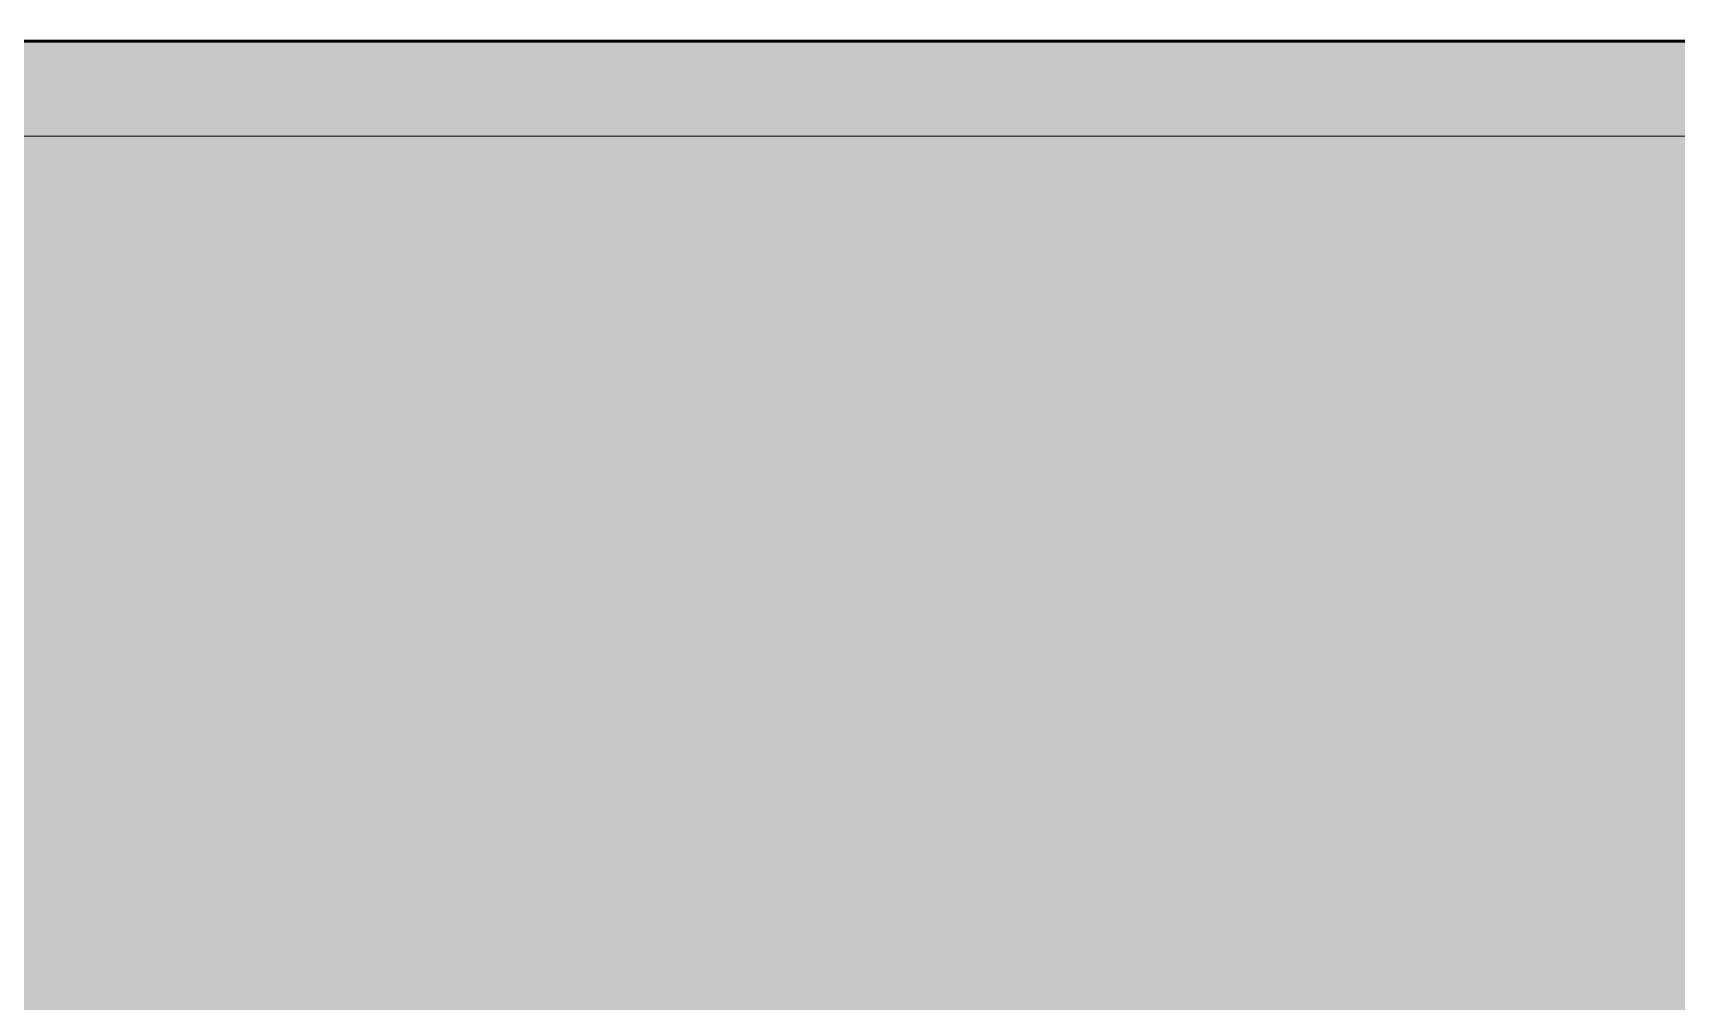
# Model space of a CAD drawing. Header units: millimetres. Extents: x 1135 to 1350, y 205 to 283.
# Drawn here: x 1158.92 to 1162.376, y 208.281 to 210.317 of the extents above; entities that cross this region are included whole.
import ezdxf

# ---------------------------------------------------------------- set-up
doc = ezdxf.new("R2010")
doc.units = ezdxf.units.MM
doc.header["$LTSCALE"] = 10
for name, color, linetype, lineweight in [('CINZA', 252, 'Continuous', 13), ('PAREDES 2', 50, 'Continuous', 50), ('PN-01', 90, 'Continuous', 13)]:
    doc.layers.add(name, color=color, linetype=linetype, lineweight=lineweight)

msp = doc.modelspace()

# ---------------------------------------------------------------- hatches: boundary and pattern name
at = {"layer": 'CINZA'}
h = msp.add_hatch(dxfattribs=at)
h.set_pattern_fill('SOLO2', color=256, style=0)
h.set_pattern_definition([(45, (0, 0.1), (0.2, 0.6), [0.56568542, -0.56568542]), (45, (0.1, 0), (0.2, 0.6), [0.56568542, -0.56568542]), (315, (0.2, 0), (0.6, 0.2), [0.2828427, -0.2828427]), (315, (0.3, 0.1), (0.6, 0.2), [0.2828427, -0.2828427]), (315, (0.4, 0.2), (0.6, 0.2), [0.2828427, -0.2828427]), (315, (0.5, 0.3), (0.6, 0.2), [0.2828427, -0.2828427])])
h.paths.add_polyline_path([(1136.168, 220.7), (1136.168, 218.2034), (1143.19, 218.2034), (1143.19, 206.8702), (1150.9934, 206.8702), (1150.9934, 208.3567), (1150.5535, 208.3567), (1150.5535, 209.9795), (1150.9934, 209.9795), (1150.9934, 210.3), (1145.8684, 210.3), (1145.8684, 213.6), (1145.8684, 216.9), (1145.8684, 220.2), (1150.8684, 220.2), (1150.8684, 220.7)])
h.paths.add_polyline_path([(1145.6697, 209.9803), (1146.5495, 209.9803), (1146.5495, 208.3575), (1145.6697, 208.3575)], flags=16)
h.paths.add_polyline_path([(1156.9934, 206.8702), (1156.9934, 208.3567), (1156.5535, 208.3567), (1156.5535, 209.9795), (1156.9934, 209.9795), (1156.9934, 210.1), (1150.9934, 210.1), (1150.9934, 209.9795), (1151.4333, 209.9795), (1151.4333, 208.3567), (1150.9934, 208.3567), (1150.9934, 206.8702)])
h.paths.add_polyline_path([(1162.9934, 206.8702), (1162.9934, 208.3567), (1162.5535, 208.3567), (1162.5535, 209.9795), (1162.9934, 209.9795), (1162.9934, 210.1), (1156.9934, 210.1), (1156.9934, 209.9795), (1157.4333, 209.9795), (1157.4333, 208.3567), (1156.9934, 208.3567), (1156.9934, 206.8702)])
h.paths.add_polyline_path([(1163.4333, 208.3567), (1162.9934, 208.3567), (1162.9934, 206.8702), (1168.9934, 206.8702), (1168.9934, 208.3567), (1168.5535, 208.3567), (1168.5535, 209.9795), (1168.9934, 209.9795), (1168.9934, 210.1), (1162.9934, 210.1), (1162.9934, 209.9795), (1163.4333, 209.9795)])
h.paths.add_polyline_path([(1174.9934, 206.8702), (1174.9934, 208.3567), (1174.5535, 208.3567), (1174.5535, 209.9795), (1174.9934, 209.9795), (1174.9934, 210.1), (1168.9934, 210.1), (1168.9934, 209.9795), (1169.4333, 209.9795), (1169.4333, 208.3567), (1168.9934, 208.3567), (1168.9934, 206.8702)])
h.paths.add_polyline_path([(1180.9934, 206.8702), (1180.9934, 208.3567), (1180.5535, 208.3567), (1180.5535, 209.9795), (1180.9934, 209.9795), (1180.9934, 210.1), (1174.9934, 210.1), (1174.9934, 209.9795), (1175.4333, 209.9795), (1175.4333, 208.3567), (1174.9934, 208.3567), (1174.9934, 206.8702)])
h.paths.add_polyline_path([(1186.9934, 206.8702), (1186.9934, 210.1), (1180.9934, 210.1), (1180.9934, 209.9795), (1181.4333, 209.9795), (1181.4333, 208.3567), (1180.9934, 208.3567), (1180.9934, 206.8702)])
at = {"layer": 'PN-01'}
h = msp.add_hatch(color=256, dxfattribs=at)
h.paths.add_polyline_path([(1150.9934, 210.1), (1150.9934, 210.3), (1145.8684, 210.3), (1145.8684, 210.1)])
h.paths.add_polyline_path([(1150.9934, 210.3), (1150.9934, 210.1), (1156.9934, 210.1), (1156.9934, 210.3)])
h.paths.add_polyline_path([(1156.9934, 210.3), (1156.9934, 210.1), (1162.9934, 210.1), (1162.9934, 210.3)])

# ---------------------------------------------------------------- linework, layer by layer
at = {"layer": 'PAREDES 2'}
msp.add_line((1145.8684, 210.3), (1236.5023, 210.3), dxfattribs=at)
at = {"layer": 'PN-01'}
msp.add_line((1145.8684, 210.1), (1236.7523, 210.1), dxfattribs=at)

doc.saveas('drawing.dxf')
